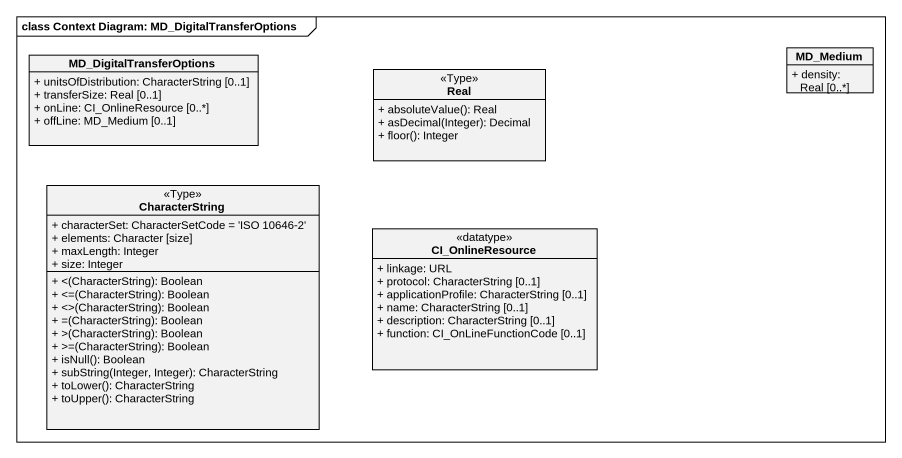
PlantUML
@startuml
mainframe class Context Diagram: MD_DigitalTransferOptions
hide circle
hide empty members
skinparam classAttributeIconSize 0
class MD_DigitalTransferOptions {
  + unitsOfDistribution: CharacterString [0..1]
  + transferSize: Real [0..1]
  + onLine: CI_OnlineResource [0..*]
  + offLine: MD_Medium [0..1]
}
class Real <<Type>> {
  + absoluteValue(): Real
  + asDecimal(Integer): Decimal
  + floor(): Integer
}
class MD_Medium {
  + density: Real [0..*]
}
class CharacterString <<Type>> {
  + characterSet: CharacterSetCode = 'ISO 10646-2'
  + elements: Character [size]
  + maxLength: Integer
  + size: Integer
  + <(CharacterString): Boolean
  + <=(CharacterString): Boolean
  + <>(CharacterString): Boolean
  + =(CharacterString): Boolean
  + >(CharacterString): Boolean
  + >=(CharacterString): Boolean
  + isNull(): Boolean
  + subString(Integer, Integer): CharacterString
  + toLower(): CharacterString
  + toUpper(): CharacterString
}
class CI_OnlineResource <<datatype>> {
  + linkage: URL
  + protocol: CharacterString [0..1]
  + applicationProfile: CharacterString [0..1]
  + name: CharacterString [0..1]
  + description: CharacterString [0..1]
  + function: CI_OnLineFunctionCode [0..1]
}
@enduml
